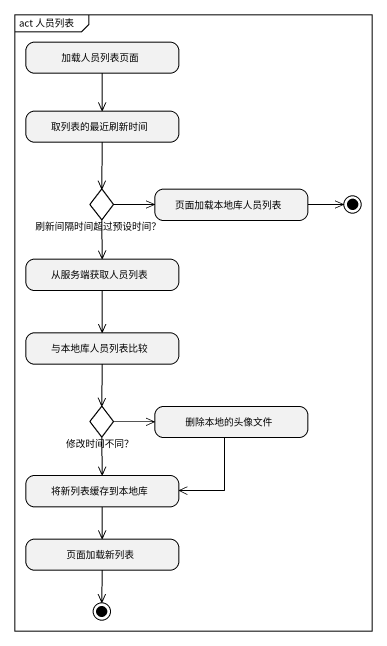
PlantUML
@startuml
mainframe act 人员列表
hide empty description
state 加载人员列表页面
state 取列表的最近刷新时间
state "刷新间隔时间超过预设时间？" as 刷新间隔时间超过预设时间 <<choice>>
state 页面加载本地库人员列表
state final1 <<end>>
state 从服务端获取人员列表
state 与本地库人员列表比较
state "修改时间不同？" as 修改时间不同 <<choice>>
state 删除本地的头像文件
state 将新列表缓存到本地库
state 页面加载新列表
state final2 <<end>>
加载人员列表页面 --> 取列表的最近刷新时间
取列表的最近刷新时间 --> 刷新间隔时间超过预设时间
刷新间隔时间超过预设时间 -right-> 页面加载本地库人员列表
刷新间隔时间超过预设时间 --> 从服务端获取人员列表
页面加载本地库人员列表 -right-> final1
从服务端获取人员列表 --> 与本地库人员列表比较
与本地库人员列表比较 --> 修改时间不同
修改时间不同 -right-> 删除本地的头像文件
修改时间不同 --> 将新列表缓存到本地库
删除本地的头像文件 -left-> 将新列表缓存到本地库
将新列表缓存到本地库 --> 页面加载新列表
页面加载新列表 --> final2
@enduml
